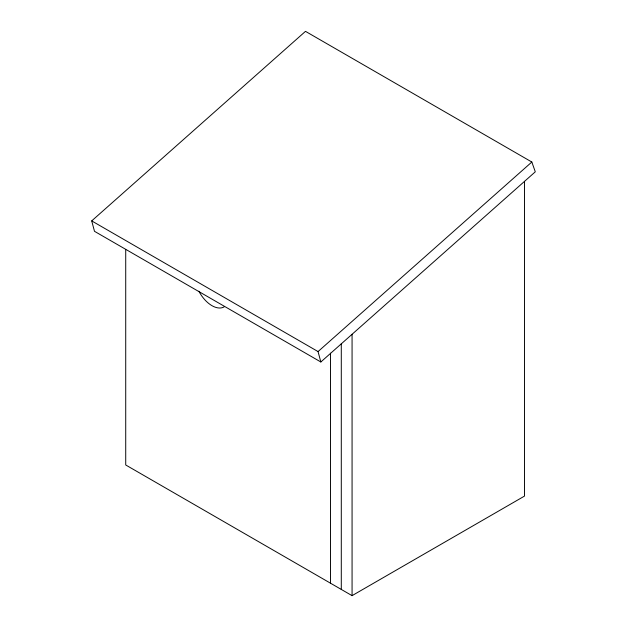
<?xml version="1.0" encoding="UTF-8"?>
<svg xmlns="http://www.w3.org/2000/svg" width="627" height="627" viewBox="0 0 627 627"><rect width="100%" height="100%" fill="white"/><g stroke="black" fill="none" stroke-linecap="round" stroke-linejoin="round"><path stroke-width="0.94" d="M91.707 220.9L305.49 31.35L531.829 162.025L535.293 171.814L320.836 361.983L94.489 231.308L91.707 220.9L318.046 351.575L320.836 361.983M318.046 351.575L531.829 162.025M125.721 249.617L125.721 464.975L352.068 595.65L524.517 496.082L524.517 181.368M352.068 334.293L352.068 595.65M341.292 343.729L341.292 589.427M330.507 353.166L330.507 583.204M224.145 306.877A24.39 14.084 60 0 1 198.884 291.202"/></g></svg>
